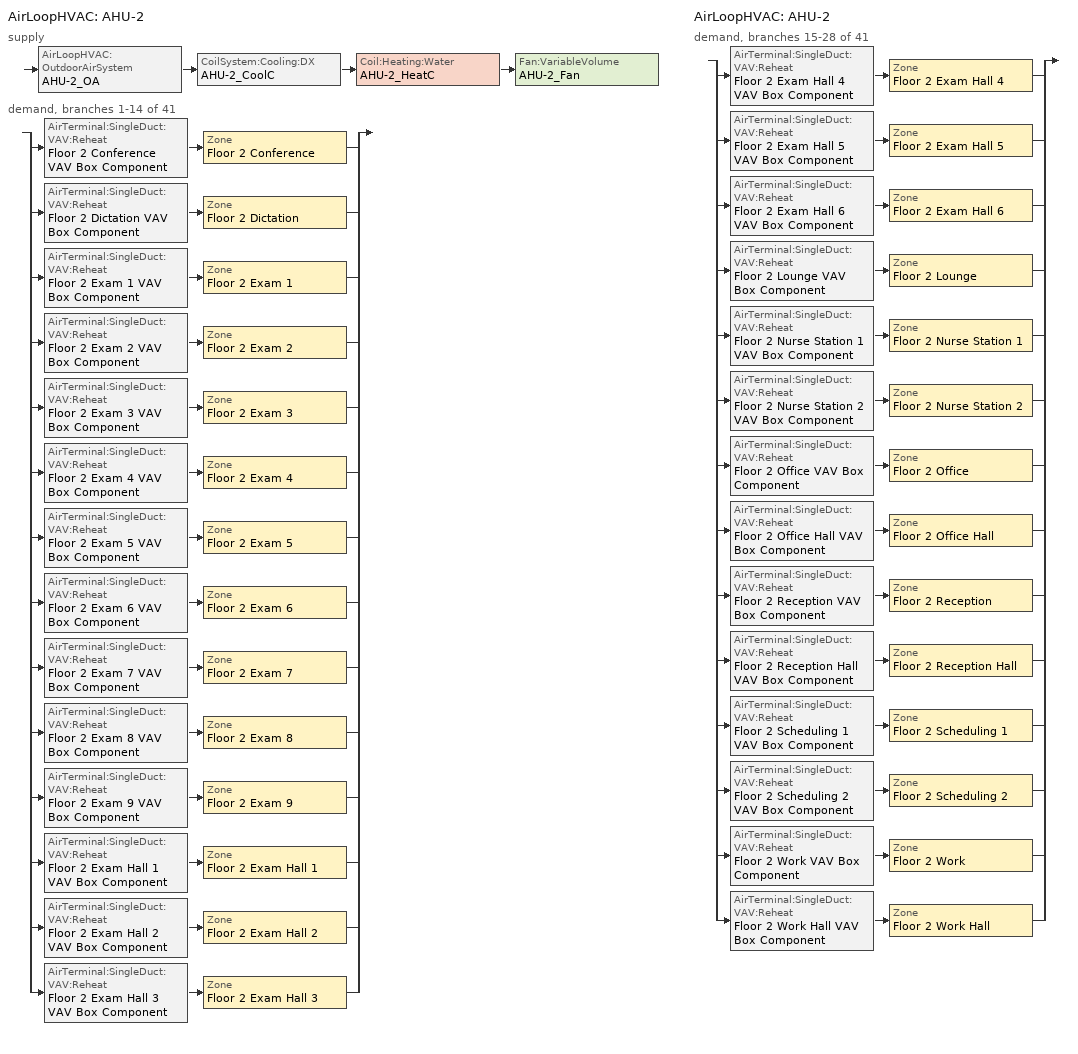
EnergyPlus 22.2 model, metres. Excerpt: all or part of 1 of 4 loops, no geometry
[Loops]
AirLoopHVAC 'AHU-2'
 supply: AirLoopHVAC:OutdoorAirSystem 'AHU-2_OA' > CoilSystem:Cooling:DX 'AHU-2_CoolC' > Coil:Heating:Water 'AHU-2_HeatC' > Fan:VariableVolume 'AHU-2_Fan'
 demand, branches 1-14 of 41: split
  | AirTerminal:SingleDuct:VAV:Reheat 'Floor 2 Conference VAV Box Component' > Zone 'Floor 2 Conference'
  | AirTerminal:SingleDuct:VAV:Reheat 'Floor 2 Dictation VAV Box Component' > Zone 'Floor 2 Dictation'
  | AirTerminal:SingleDuct:VAV:Reheat 'Floor 2 Exam 1 VAV Box Component' > Zone 'Floor 2 Exam 1'
  | AirTerminal:SingleDuct:VAV:Reheat 'Floor 2 Exam 2 VAV Box Component' > Zone 'Floor 2 Exam 2'
  | AirTerminal:SingleDuct:VAV:Reheat 'Floor 2 Exam 3 VAV Box Component' > Zone 'Floor 2 Exam 3'
  | AirTerminal:SingleDuct:VAV:Reheat 'Floor 2 Exam 4 VAV Box Component' > Zone 'Floor 2 Exam 4'
  | AirTerminal:SingleDuct:VAV:Reheat 'Floor 2 Exam 5 VAV Box Component' > Zone 'Floor 2 Exam 5'
  | AirTerminal:SingleDuct:VAV:Reheat 'Floor 2 Exam 6 VAV Box Component' > Zone 'Floor 2 Exam 6'
  | AirTerminal:SingleDuct:VAV:Reheat 'Floor 2 Exam 7 VAV Box Component' > Zone 'Floor 2 Exam 7'
  | AirTerminal:SingleDuct:VAV:Reheat 'Floor 2 Exam 8 VAV Box Component' > Zone 'Floor 2 Exam 8'
  | AirTerminal:SingleDuct:VAV:Reheat 'Floor 2 Exam 9 VAV Box Component' > Zone 'Floor 2 Exam 9'
  | AirTerminal:SingleDuct:VAV:Reheat 'Floor 2 Exam Hall 1 VAV Box Component' > Zone 'Floor 2 Exam Hall 1'
  | AirTerminal:SingleDuct:VAV:Reheat 'Floor 2 Exam Hall 2 VAV Box Component' > Zone 'Floor 2 Exam Hall 2'
  | AirTerminal:SingleDuct:VAV:Reheat 'Floor 2 Exam Hall 3 VAV Box Component' > Zone 'Floor 2 Exam Hall 3'
AirLoopHVAC 'AHU-2'
 demand, branches 15-28 of 41: split
  | AirTerminal:SingleDuct:VAV:Reheat 'Floor 2 Exam Hall 4 VAV Box Component' > Zone 'Floor 2 Exam Hall 4'
  | AirTerminal:SingleDuct:VAV:Reheat 'Floor 2 Exam Hall 5 VAV Box Component' > Zone 'Floor 2 Exam Hall 5'
  | AirTerminal:SingleDuct:VAV:Reheat 'Floor 2 Exam Hall 6 VAV Box Component' > Zone 'Floor 2 Exam Hall 6'
  | AirTerminal:SingleDuct:VAV:Reheat 'Floor 2 Lounge VAV Box Component' > Zone 'Floor 2 Lounge'
  | AirTerminal:SingleDuct:VAV:Reheat 'Floor 2 Nurse Station 1 VAV Box Component' > Zone 'Floor 2 Nurse Station 1'
  | AirTerminal:SingleDuct:VAV:Reheat 'Floor 2 Nurse Station 2 VAV Box Component' > Zone 'Floor 2 Nurse Station 2'
  | AirTerminal:SingleDuct:VAV:Reheat 'Floor 2 Office VAV Box Component' > Zone 'Floor 2 Office'
  | AirTerminal:SingleDuct:VAV:Reheat 'Floor 2 Office Hall VAV Box Component' > Zone 'Floor 2 Office Hall'
  | AirTerminal:SingleDuct:VAV:Reheat 'Floor 2 Reception VAV Box Component' > Zone 'Floor 2 Reception'
  | AirTerminal:SingleDuct:VAV:Reheat 'Floor 2 Reception Hall VAV Box Component' > Zone 'Floor 2 Reception Hall'
  | AirTerminal:SingleDuct:VAV:Reheat 'Floor 2 Scheduling 1 VAV Box Component' > Zone 'Floor 2 Scheduling 1'
  | AirTerminal:SingleDuct:VAV:Reheat 'Floor 2 Scheduling 2 VAV Box Component' > Zone 'Floor 2 Scheduling 2'
  | AirTerminal:SingleDuct:VAV:Reheat 'Floor 2 Work VAV Box Component' > Zone 'Floor 2 Work'
  | AirTerminal:SingleDuct:VAV:Reheat 'Floor 2 Work Hall VAV Box Component' > Zone 'Floor 2 Work Hall'
[Fan:VariableVolume]
AHU-2_Fan: Availability Schedule=AHU-2_Fan_Sch; Fan Total Efficiency=0.6045; Pressure Rise {Pa}=1515.192; Maximum Flow Rate {m3/s}=AUTOSIZE; Fan Power Minimum Flow Rate Input Method=FixedFlowRate; Fan Power Minimum Air Flow Rate {m3/s}=0; Motor Efficiency=0.93; Motor In Airstream Fraction=1; Fan Power Coefficient 1=0.0407599; Fan Power Coefficient 2=0.088045; Fan Power Coefficient 3=-0.0729261; Fan Power Coefficient 4=0.94374; Fan Power Coefficient 5=0
[Coil:Cooling:DX:TwoSpeed]
AHU-2_CoolC DXCoil: Availability Schedule=ALWAYS_ON; High Speed Gross Rated Total Cooling Capacity {W}=AUTOSIZE; High Speed Rated Sensible Heat Ratio=AUTOSIZE; High Speed Gross Rated Cooling COP {W/W}=3.23372; High Speed Rated Air Flow Rate {m3/s}=AUTOSIZE; Total Cooling Capacity Function of Temperature Curve=Measured_CoolCStandard10Ton_CapFT; Total Cooling Capacity Function of Flow Fraction Curve=Measured_CoolCStandard10Ton_CapFF; Energy Input Ratio Function of Temperature Curve=Measured_CoolCStandard10Ton_EIRFT; Energy Input Ratio Function of Flow Fraction Curve=Measured_CoolCStandard10Ton_EIRFFF; Part Load Fraction Correlation Curve=No_PLR_Degredation; Low Speed Gross Rated Total Cooling Capacity {W}=AUTOSIZE; Low Speed Gross Rated Sensible Heat Ratio=AUTOSIZE; Low Speed Gross Rated Cooling COP {W/W}=3.28187; Low Speed Rated Air Flow Rate {m3/s}=AUTOSIZE; Low Speed Total Cooling Capacity Function of Temperature Curve=Measured_LowSpeedCoolCapLSFT; Low Speed Energy Input Ratio Function of Temperature Curve=Measured_LowSpeedCoolEIRLSFT
[Coil:Heating:Water]
AHU-2_HeatC: Availability Schedule=ALWAYS_ON; U-Factor Times Area Value {W/K}=AUTOSIZE; Maximum Water Flow Rate {m3/s}=AUTOSIZE; Performance Input Method=UFactorTimesAreaAndDesignWaterFlowRate; Rated Capacity {W}=AUTOSIZE; Rated Inlet Water Temperature {C}=82.2; Rated Inlet Air Temperature {C}=16.6; Rated Outlet Water Temperature {C}=71.1; Rated Outlet Air Temperature {C}=32.2
[Coil:Heating:Electric] Availability Schedule=ALWAYS_ON; Efficiency=1; Nominal Capacity {W}=AUTOSIZE
Floor 2 Conference VAV Box Reheat Coil; Floor 2 Dictation VAV Box Reheat Coil; Floor 2 Exam 1 VAV Box Reheat Coil; Floor 2 Exam 2 VAV Box Reheat Coil; Floor 2 Exam 3 VAV Box Reheat Coil; Floor 2 Exam 4 VAV Box Reheat Coil; Floor 2 Exam 5 VAV Box Reheat Coil; Floor 2 Exam 6 VAV Box Reheat Coil; Floor 2 Exam 7 VAV Box Reheat Coil; Floor 2 Exam 8 VAV Box Reheat Coil; Floor 2 Exam 9 VAV Box Reheat Coil; Floor 2 Exam Hall 1 VAV Box Reheat Coil; Floor 2 Exam Hall 2 VAV Box Reheat Coil; Floor 2 Exam Hall 3 VAV Box Reheat Coil; Floor 2 Exam Hall 4 VAV Box Reheat Coil; Floor 2 Exam Hall 5 VAV Box Reheat Coil; Floor 2 Exam Hall 6 VAV Box Reheat Coil; Floor 2 Lounge VAV Box Reheat Coil; Floor 2 Nurse Station 1 VAV Box Reheat Coil; Floor 2 Nurse Station 2 VAV Box Reheat Coil; Floor 2 Office Hall VAV Box Reheat Coil; Floor 2 Office VAV Box Reheat Coil; Floor 2 Reception Hall VAV Box Reheat Coil; Floor 2 Reception VAV Box Reheat Coil; Floor 2 Scheduling 1 VAV Box Reheat Coil; Floor 2 Scheduling 2 VAV Box Reheat Coil; Floor 2 Work Hall VAV Box Reheat Coil; Floor 2 Work VAV Box Reheat Coil
[AirTerminal:SingleDuct:VAV:Reheat] Availability Schedule=ALWAYS_ON; Maximum Air Flow Rate {m3/s}=AUTOSIZE; Zone Minimum Air Flow Input Method=Constant; Constant Minimum Air Flow Fraction=0.3; Maximum Hot Water or Steam Flow Rate {m3/s}=AUTOSIZE; Minimum Hot Water or Steam Flow Rate {m3/s}=0; Convergence Tolerance=0.001; Damper Heating Action=NORMAL
Name | Reheat Coil
Floor 2 Conference VAV Box Component | Floor 2 Conference VAV Box Reheat Coil
Floor 2 Dictation VAV Box Component | Floor 2 Dictation VAV Box Reheat Coil
Floor 2 Exam 1 VAV Box Component | Floor 2 Exam 1 VAV Box Reheat Coil
Floor 2 Exam 2 VAV Box Component | Floor 2 Exam 2 VAV Box Reheat Coil
Floor 2 Exam 3 VAV Box Component | Floor 2 Exam 3 VAV Box Reheat Coil
Floor 2 Exam 4 VAV Box Component | Floor 2 Exam 4 VAV Box Reheat Coil
Floor 2 Exam 5 VAV Box Component | Floor 2 Exam 5 VAV Box Reheat Coil
Floor 2 Exam 6 VAV Box Component | Floor 2 Exam 6 VAV Box Reheat Coil
Floor 2 Exam 7 VAV Box Component | Floor 2 Exam 7 VAV Box Reheat Coil
Floor 2 Exam 8 VAV Box Component | Floor 2 Exam 8 VAV Box Reheat Coil
Floor 2 Exam 9 VAV Box Component | Floor 2 Exam 9 VAV Box Reheat Coil
Floor 2 Exam Hall 1 VAV Box Component | Floor 2 Exam Hall 1 VAV Box Reheat Coil
Floor 2 Exam Hall 2 VAV Box Component | Floor 2 Exam Hall 2 VAV Box Reheat Coil
Floor 2 Exam Hall 3 VAV Box Component | Floor 2 Exam Hall 3 VAV Box Reheat Coil
Floor 2 Exam Hall 4 VAV Box Component | Floor 2 Exam Hall 4 VAV Box Reheat Coil
Floor 2 Exam Hall 5 VAV Box Component | Floor 2 Exam Hall 5 VAV Box Reheat Coil
Floor 2 Exam Hall 6 VAV Box Component | Floor 2 Exam Hall 6 VAV Box Reheat Coil
Floor 2 Lounge VAV Box Component | Floor 2 Lounge VAV Box Reheat Coil
Floor 2 Nurse Station 1 VAV Box Component | Floor 2 Nurse Station 1 VAV Box Reheat Coil
Floor 2 Nurse Station 2 VAV Box Component | Floor 2 Nurse Station 2 VAV Box Reheat Coil
Floor 2 Office Hall VAV Box Component | Floor 2 Office Hall VAV Box Reheat Coil
Floor 2 Office VAV Box Component | Floor 2 Office VAV Box Reheat Coil
Floor 2 Reception Hall VAV Box Component | Floor 2 Reception Hall VAV Box Reheat Coil
Floor 2 Reception VAV Box Component | Floor 2 Reception VAV Box Reheat Coil
Floor 2 Scheduling 1 VAV Box Component | Floor 2 Scheduling 1 VAV Box Reheat Coil
Floor 2 Scheduling 2 VAV Box Component | Floor 2 Scheduling 2 VAV Box Reheat Coil
Floor 2 Work Hall VAV Box Component | Floor 2 Work Hall VAV Box Reheat Coil
Floor 2 Work VAV Box Component | Floor 2 Work VAV Box Reheat Coil
[Zone equipment]
Floor 2 Conference: Floor 2 Conference VAV Box Component
Floor 2 Dictation: Floor 2 Dictation VAV Box Component
Floor 2 Exam 1: Floor 2 Exam 1 VAV Box Component
Floor 2 Exam 2: Floor 2 Exam 2 VAV Box Component
Floor 2 Exam 3: Floor 2 Exam 3 VAV Box Component
Floor 2 Exam 4: Floor 2 Exam 4 VAV Box Component
Floor 2 Exam 5: Floor 2 Exam 5 VAV Box Component
Floor 2 Exam 6: Floor 2 Exam 6 VAV Box Component
Floor 2 Exam 7: Floor 2 Exam 7 VAV Box Component
Floor 2 Exam 8: Floor 2 Exam 8 VAV Box Component
Floor 2 Exam 9: Floor 2 Exam 9 VAV Box Component
Floor 2 Exam Hall 1: Floor 2 Exam Hall 1 VAV Box Component
Floor 2 Exam Hall 2: Floor 2 Exam Hall 2 VAV Box Component
Floor 2 Exam Hall 3: Floor 2 Exam Hall 3 VAV Box Component
Floor 2 Exam Hall 4: Floor 2 Exam Hall 4 VAV Box Component
Floor 2 Exam Hall 5: Floor 2 Exam Hall 5 VAV Box Component
Floor 2 Exam Hall 6: Floor 2 Exam Hall 6 VAV Box Component
Floor 2 Lounge: Floor 2 Lounge VAV Box Component
Floor 2 Nurse Station 1: Floor 2 Nurse Station 1 VAV Box Component
Floor 2 Nurse Station 2: Floor 2 Nurse Station 2 VAV Box Component
Floor 2 Office: Floor 2 Office VAV Box Component
Floor 2 Office Hall: Floor 2 Office Hall VAV Box Component
Floor 2 Reception: Floor 2 Reception VAV Box Component
Floor 2 Reception Hall: Floor 2 Reception Hall VAV Box Component
Floor 2 Scheduling 1: Floor 2 Scheduling 1 VAV Box Component
Floor 2 Scheduling 2: Floor 2 Scheduling 2 VAV Box Component
Floor 2 Work: Floor 2 Work VAV Box Component
Floor 2 Work Hall: Floor 2 Work Hall VAV Box Component
[Sizing:Zone] Zone Cooling Design Supply Air Temperature Input Method=SupplyAirTemperature; Zone Cooling Design Supply Air Temperature {C}=12.8; Zone Heating Design Supply Air Temperature Input Method=SupplyAirTemperature; Zone Cooling Design Supply Air Humidity Ratio {kgWater/kgDryAir}=0.0078; Zone Heating Design Supply Air Humidity Ratio {kgWater/kgDryAir}=0.008; Cooling Design Air Flow Method=DesignDayWithLimit; Heating Design Air Flow Method=DesignDay; Account for Dedicated Outdoor Air System=No; Dedicated Outdoor Air System Control Strategy=NeutralSupplyAir; Dedicated Outdoor Air Low Setpoint Temperature for Design {C}=autosize; Dedicated Outdoor Air High Setpoint Temperature for Design {C}=autosize; Zone Load Sizing Method=Sensible Load Only No Latent Load; Zone Latent Cooling Design Supply Air Humidity Ratio Input Method=HumidityRatioDifference; Zone Cooling Design Supply Air Humidity Ratio Difference {kgWater/kgDryAir}=0.005; Zone Latent Heating Design Supply Air Humidity Ratio Input Method=HumidityRatioDifference; Zone Humidification Design Supply Air Humidity Ratio Difference {kgWater/kgDryAir}=0.005
Name | Zone Heating Design Supply Air Temperature {C} | Design Specification Outdoor Air Object | Cooling Minimum Air Flow {m3/s}
Floor 2 Conference | 40 | SZ DSOA Floor 2 Conference
Floor 2 Dictation | 40 | SZ DSOA Floor 2 Dictation
Floor 2 Exam 1 | 50 | SZ DSOA Floor 2 Exam 1 | 0.169901
Floor 2 Exam 2 | 40 | SZ DSOA Floor 2 Exam 2 | 0.254852
Floor 2 Exam 3 | 40 | SZ DSOA Floor 2 Exam 3 | 0.339802
Floor 2 Exam 4 | 40 | SZ DSOA Floor 2 Exam 4 | 0.039644
Floor 2 Exam 5 | 40 | SZ DSOA Floor 2 Exam 5 | 0.165182
Floor 2 Exam 6 | 50 | SZ DSOA Floor 2 Exam 6 | 0.106188
Floor 2 Exam 7 | 40 | SZ DSOA Floor 2 Exam 7 | 0.373782
Floor 2 Exam 8 | 50 | SZ DSOA Floor 2 Exam 8 | 0.127426
Floor 2 Exam 9 | 40 | SZ DSOA Floor 2 Exam 9 | 0.186891
Floor 2 Exam Hall 1 | 40 | SZ DSOA Floor 2 Exam Hall 1
Floor 2 Exam Hall 2 | 40 | SZ DSOA Floor 2 Exam Hall 2
Floor 2 Exam Hall 3 | 40 | SZ DSOA Floor 2 Exam Hall 3
Floor 2 Exam Hall 4 | 40 | SZ DSOA Floor 2 Exam Hall 4
Floor 2 Exam Hall 5 | 40 | SZ DSOA Floor 2 Exam Hall 5
Floor 2 Exam Hall 6 | 40 | SZ DSOA Floor 2 Exam Hall 6
Floor 2 Lounge | 40 | SZ DSOA Floor 2 Lounge
Floor 2 Nurse Station 1 | 40 | SZ DSOA Floor 2 Nurse Station 1
Floor 2 Nurse Station 2 | 40 | SZ DSOA Floor 2 Nurse Station 2
Floor 2 Office | 50 | SZ DSOA Floor 2 Office
Floor 2 Office Hall | 40 | SZ DSOA Floor 2 Office Hall
Floor 2 Reception | 40 | SZ DSOA Floor 2 Reception
Floor 2 Reception Hall | 40 | SZ DSOA Floor 2 Reception Hall
Floor 2 Scheduling 1 | 40 | SZ DSOA Floor 2 Scheduling 1
Floor 2 Scheduling 2 | 40 | SZ DSOA Floor 2 Scheduling 2
Floor 2 Work | 40 | SZ DSOA Floor 2 Work
Floor 2 Work Hall | 40 | SZ DSOA Floor 2 Work Hall
[DesignSpecification:OutdoorAir]
Name | Outdoor Air Method | Outdoor Air Flow per Person {m3/s-person} | Outdoor Air Flow per Zone Floor Area {m3/s-m2}
SZ DSOA Floor 2 Conference; SZ DSOA Floor 2 Dictation; SZ DSOA Floor 2 Nurse Station 1; SZ DSOA Floor 2 Nurse Station 2; SZ DSOA Floor 2 Office; SZ DSOA Floor 2 Scheduling 1; SZ DSOA Floor 2 Scheduling 2; SZ DSOA Floor 2 Work | Flow/Person | 0.01
SZ DSOA Floor 2 Exam 1; SZ DSOA Floor 2 Exam 2; SZ DSOA Floor 2 Exam 3; SZ DSOA Floor 2 Exam 4; SZ DSOA Floor 2 Exam 5; SZ DSOA Floor 2 Exam 6; SZ DSOA Floor 2 Exam 7; SZ DSOA Floor 2 Exam 8; SZ DSOA Floor 2 Exam 9 | Flow/Area |  | 0.001524
SZ DSOA Floor 2 Exam Hall 1; SZ DSOA Floor 2 Exam Hall 2; SZ DSOA Floor 2 Exam Hall 3; SZ DSOA Floor 2 Exam Hall 4; SZ DSOA Floor 2 Exam Hall 5; SZ DSOA Floor 2 Exam Hall 6; SZ DSOA Floor 2 Office Hall; SZ DSOA Floor 2 Reception Hall; SZ DSOA Floor 2 Work Hall | Flow/Area |  | 0.000254
SZ DSOA Floor 2 Lounge; SZ DSOA Floor 2 Reception | Flow/Person | 0.007079
[ZoneControl:Thermostat] Control Type Schedule=Dual Zone Control Type Sched; Control 1=Typical DualSPSched
Name | Zone or ZoneList
Floor 2 Conference Thermostat | Floor 2 Conference
Floor 2 Dictation Thermostat | Floor 2 Dictation
Floor 2 Exam 1 Thermostat | Floor 2 Exam 1
Floor 2 Exam 2 Thermostat | Floor 2 Exam 2
Floor 2 Exam 3 Thermostat | Floor 2 Exam 3
Floor 2 Exam 4 Thermostat | Floor 2 Exam 4
Floor 2 Exam 5 Thermostat | Floor 2 Exam 5
Floor 2 Exam 6 Thermostat | Floor 2 Exam 6
Floor 2 Exam 7 Thermostat | Floor 2 Exam 7
Floor 2 Exam 8 Thermostat | Floor 2 Exam 8
Floor 2 Exam 9 Thermostat | Floor 2 Exam 9
Floor 2 Exam Hall 1 Thermostat | Floor 2 Exam Hall 1
Floor 2 Exam Hall 2 Thermostat | Floor 2 Exam Hall 2
Floor 2 Exam Hall 3 Thermostat | Floor 2 Exam Hall 3
Floor 2 Exam Hall 4 Thermostat | Floor 2 Exam Hall 4
Floor 2 Exam Hall 5 Thermostat | Floor 2 Exam Hall 5
Floor 2 Exam Hall 6 Thermostat | Floor 2 Exam Hall 6
Floor 2 Lounge Thermostat | Floor 2 Lounge
Floor 2 Nurse Station 1 Thermostat | Floor 2 Nurse Station 1
Floor 2 Nurse Station 2 Thermostat | Floor 2 Nurse Station 2
Floor 2 Office Hall Thermostat | Floor 2 Office Hall
Floor 2 Office Thermostat | Floor 2 Office
Floor 2 Reception Hall Thermostat | Floor 2 Reception Hall
Floor 2 Reception Thermostat | Floor 2 Reception
Floor 2 Scheduling 1 Thermostat | Floor 2 Scheduling 1
Floor 2 Scheduling 2 Thermostat | Floor 2 Scheduling 2
Floor 2 Work Hall Thermostat | Floor 2 Work Hall
Floor 2 Work Thermostat | Floor 2 Work
[ThermostatSetpoint:DualSetpoint]
Typical DualSPSched: Heating Setpoint Temperature Schedule=HTGSETP_SCH; Cooling Setpoint Temperature Schedule=CLGSETP_SCH
[Sizing:System]
AHU-2: Type of Load to Size On=Sensible; Design Outdoor Air Flow Rate {m3/s}=AUTOSIZE; Central Heating Maximum System Air Flow Ratio=0.3; Preheat Design Temperature {C}=7; Preheat Design Humidity Ratio {kgWater/kgDryAir}=0.008; Precool Design Temperature {C}=11.1; Precool Design Humidity Ratio {kgWater/kgDryAir}=0.008; Central Cooling Design Supply Air Temperature {C}=11.1; Central Heating Design Supply Air Temperature {C}=16; Type of Zone Sum to Use=Coincident; 100% Outdoor Air in Cooling=No; 100% Outdoor Air in Heating=No; Central Cooling Design Supply Air Humidity Ratio {kgWater/kgDryAir}=0.0078; Central Heating Design Supply Air Humidity Ratio {kgWater/kgDryAir}=0.0078; Cooling Supply Air Flow Rate Method=DesignDay; Heating Supply Air Flow Rate Method=DesignDay; System Outdoor Air Method=ZoneSum; Zone Maximum Outdoor Air Fraction=1; Cooling Design Capacity Method=CoolingDesignCapacity; Cooling Design Capacity {W}=autosize; Heating Design Capacity Method=HeatingDesignCapacity; Heating Design Capacity {W}=autosize; Central Cooling Capacity Control Method=OnOff
[Controller:OutdoorAir]
AHU-2_OA_Controller: Minimum Outdoor Air Flow Rate {m3/s}=AUTOSIZE; Maximum Outdoor Air Flow Rate {m3/s}=AUTOSIZE; Economizer Control Type=DifferentialDryBulb; Economizer Control Action Type=ModulateFlow; Economizer Maximum Limit Dry-Bulb Temperature {C}=18.3; Economizer Maximum Limit Enthalpy {J/kg}=64000; Economizer Minimum Limit Dry-Bulb Temperature {C}=-100; Lockout Type=NoLockout; Minimum Limit Type=FixedMinimum; Minimum Outdoor Air Schedule=AHU-2_Fan_Sch
[Controller:WaterCoil]
AHU-2_HeatC_Controller: Control Variable=Temperature; Action=Normal; Actuator Variable=Flow; Controller Convergence Tolerance {deltaC}=0.0001; Maximum Actuated Flow {m3/s}=AUTOSIZE; Minimum Actuated Flow {m3/s}=0
[SetpointManager:Scheduled]
AHU-2 SAT setpoint: Control Variable=Temperature; Schedule=VAV_SAT_SCH; Setpoint Node or NodeList=AHU-2 Supply Equipment Outlet Node
[AirLoopHVAC]
AHU-2: Design Supply Air Flow Rate {m3/s}=AUTOSIZE
[CoilSystem:Cooling:DX]
AHU-2_CoolC: Availability Schedule=ALWAYS_ON; Cooling Coil=AHU-2_CoolC DXCoil
[SetpointManager:MixedAir] Control Variable=Temperature
Name | Setpoint Node or NodeList
AHU-2_CoolC SAT Manager | AHU-2_CoolC-AHU-2_HeatCNode
AHU-2_HeatC SAT Manager | AHU-2_HeatC-AHU-2_FanNode
AHU-2_OAMixed Air Temp Manager | AHU-2_OA-AHU-2_CoolCNode
[Schedule:Compact]
ALWAYS_ON: Through: 12/31, For: AllDays, Until: 24:00, 1
CLGSETP_SCH: Through: 12/31, For: Weekdays SummerDesignDay, Until: 05:00, 25, Until: 18:00, 22.2, Until: 24:00, 25, For: Saturdays WinterDesignDay, Until: 07:00, 25, Until: 15:00, 22.2, Until: 24:00, 25, For: AllOtherDays, Until: 24:00, 25
HTGSETP_SCH: Through: 12/31, For: Weekdays SummerDesignDay, Until: 05:00, 18.3, Until: 18:00, 21.1, Until: 24:00, 18.3, For: Saturdays WinterDesignDay, Until: 07:00, 18.3, Until: 15:00, 21.1, Until: 24:00, 18.3, For: AllOtherDays, Until: 24:00, 18.3
Dual Zone Control Type Sched: Through: 12/31, For: AllDays, Until: 24:00, 4
AHU-2_Fan_Sch: Through: 12/31, For: Weekdays Saturday, Until: 06:00, 0, Until: 18:00, 1, Until: 24:00, 0, For: SummerDesignDay WinterDesignDay, Until: 24:00, 1, For: AllOtherDays, Until: 24:00, 0
VAV_SAT_SCH: Through: 12/31, For: AllDays, Until: 24:00, 12.8
[Curve:Biquadratic] Minimum Value of x=11.1; Maximum Value of x=29.4; Minimum Value of y=10; Maximum Value of y=50.3
Name | Coefficient1 Constant | Coefficient2 x | Coefficient3 x**2 | Coefficient4 y | Coefficient5 y**2 | Coefficient6 x*y
Measured_LowSpeedCoolCapLSFT | 0.4136 | 0.03105 | 0 | 0.006952 | -0.0002128 | 0
Measured_CoolCStandard10Ton_CapFT | 0.52357 | 0.03478 | 0 | -0.001915 | -0.00010838 | 0
Measured_LowSpeedCoolEIRLSFT | 1.1389 | -0.04518 | 0.0014298 | 0.006044 | 0.0006745 | -0.0012325
Measured_CoolCStandard10Ton_EIRFT | 0.9847 | -0.04285 | 0.0013562 | 0.009934 | 0.0006398 | -0.001169
[Curve:Quadratic] Coefficient3 x**2=0
Name | Coefficient1 Constant | Coefficient2 x | Minimum Value of x | Maximum Value of x
Measured_CoolCStandard10Ton_CapFF | 0.7685 | 0.2315 | 0.776 | 1.197
Measured_CoolCStandard10Ton_EIRFFF | 1.192 | -0.1917 | 0.776 | 1.197
No_PLR_Degredation | 1 | 0 | 0 | 1
